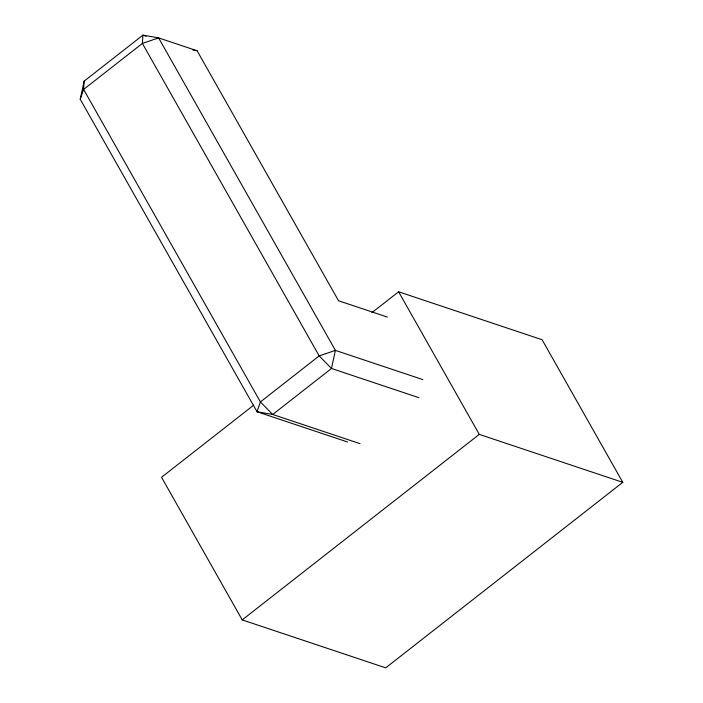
<?xml version="1.0" encoding="UTF-8"?>
<svg xmlns="http://www.w3.org/2000/svg" width="703" height="703" viewBox="0 0 703 703"><rect width="100%" height="100%" fill="white"/><g stroke="black" fill="none" stroke-linecap="round" stroke-linejoin="round"><path stroke-width="1.05" d="M387.423 317.088L338.538 300.752L197.095 50.757L158.606 37.9L142.92 35.15L84.123 81.161L83.604 89.43L80.221 99.237L257.017 411.73L347.51 441.976M80.221 99.237L84.123 81.161M253.783 405.104L161.541 477.284L242.219 619.897L385.71 667.85L622.779 482.337L542.101 339.734L398.61 291.78L371.878 312.686M242.219 619.897L479.288 434.384L622.779 482.337M192.912 50.027L197.095 50.757M146.039 36.196L142.92 35.15L142.393 43.419L319.197 355.911L331.5 368.477L418.874 397.678M422.784 379.594L335.41 350.393L319.197 355.911L260.4 401.923L257.017 411.73L272.711 414.48L360.085 443.681M398.61 291.78L479.288 434.384M335.41 350.393L331.5 368.477L272.711 414.48L260.4 401.923L83.604 89.43L142.393 43.419L158.606 37.9L335.41 350.393"/></g></svg>
